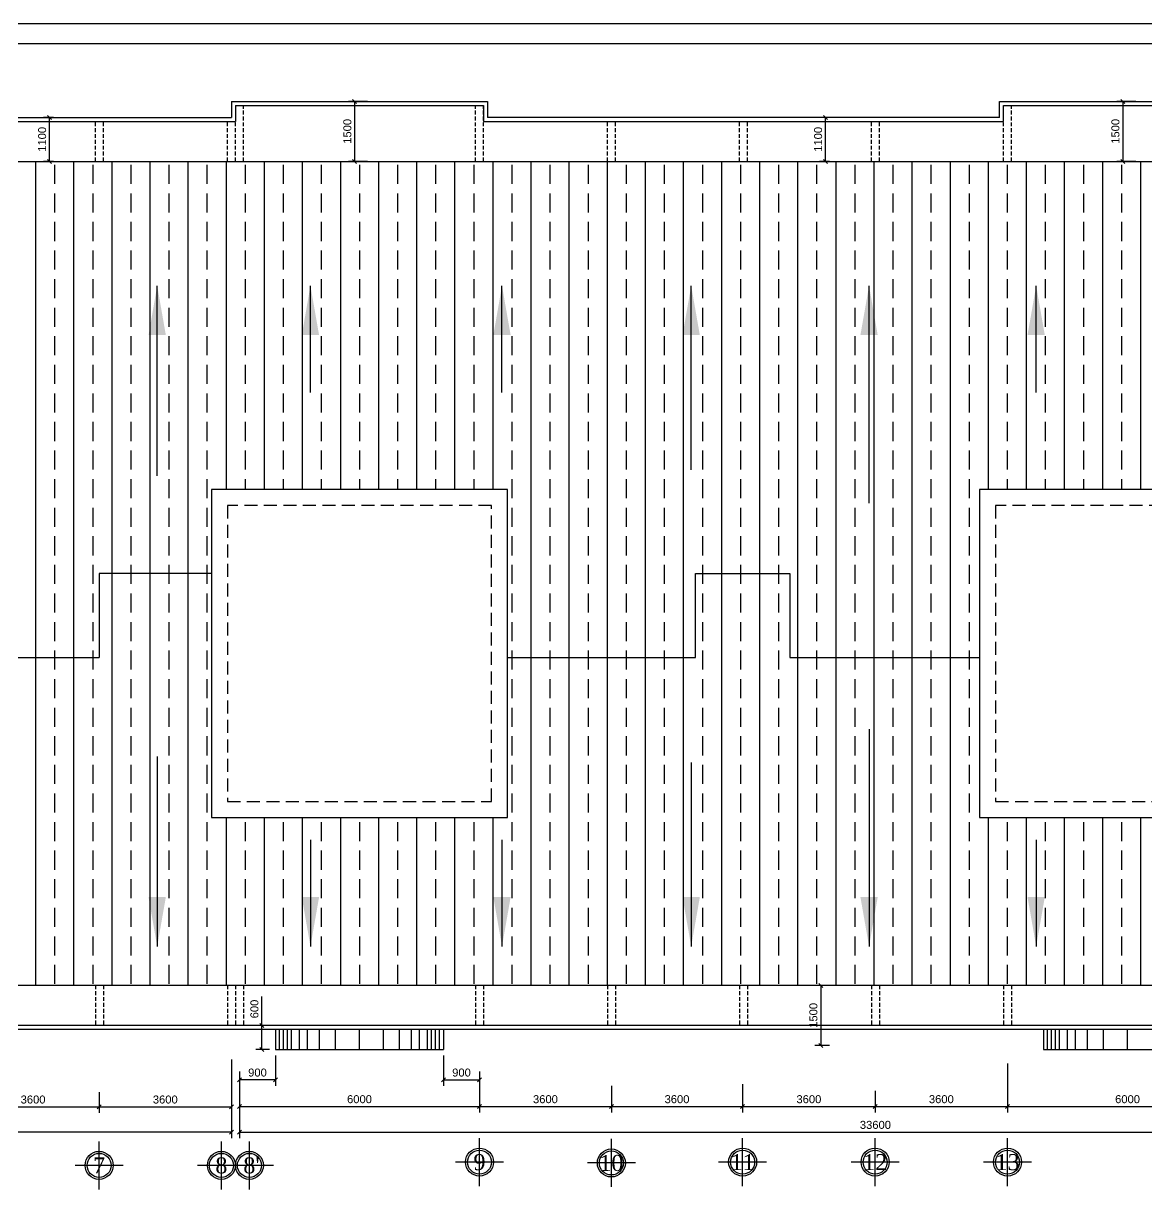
# Model space of a CAD drawing. Extents: x -100 to 171306, y -3236 to 60448.
# Drawn here: x 114296 to 142375, y 31218 to 60448 of the extents above; entities that cross this region are included whole.
import ezdxf
from ezdxf.enums import TextEntityAlignment as Align

# ---------------------------------------------------------------- set-up
doc = ezdxf.new("R2010")
doc.units = 0
doc.header["$LTSCALE"] = 1300
doc.linetypes.add('HIDDEN', pattern=[0.375, 0.25, -0.125])
doc.layers.get('0').update_dxf_attribs({"linetype": 'CONTINUOUS'})
doc.layers.get('DEFPOINTS').update_dxf_attribs({"linetype": 'CONTINUOUS'})
for name, color, linetype in [('BAO', 3, 'CONTINUOUS'), ('RANH', 2, 'CONTINUOUS'), ('TEXT', 7, 'CONTINUOUS'), ('TIM', 6, 'CONTINUOUS')]:
    doc.layers.add(name, color=color, linetype=linetype)
doc.layers.add('TUONG', color=3, linetype='CONTINUOUS', lineweight=30)
doc.styles.add('T2', font='VNI-Times.TTF')
doc.styles.add('VNI-HELVE', font='VHELVEN.TTF')
doc.dimstyles.new('DIM100S', dxfattribs={"dimscale": 0, "dimtxt": 200, "dimasz": 100, "dimexe": 150, "dimexo": 150, "dimgap": 80, "dimtad": 1, "dimdec": 0, "dimrnd": 50, "dimzin": 0, "dimdsep": 46, "dimtxsty": 'VNI-HELVE', "dimblk1": 'OBLIQUE', "dimblk2": 'OBLIQUE', "dimsah": 1, "dimcen": 0, "dimclrd": 6, "dimclre": 6, "dimclrt": 6, "dimadec": 0, "dimazin": 0, "dimtfac": 1, "dimtdec": 0, "dimtmove": 0, "dimatfit": 3, "dimfxl": 1, "dimtolj": 1, "dimtzin": 0, "dimarcsym": 0})
pattern_1 = [(90, (-5407.7, 0), (-952.5, 6e-14), []), (90, (-5883.95, 3e-14), (-952.5, 6e-14), [476.25, -238.125])]

# ---------------------------------------------------------------- blocks, each defined once
blk = doc.blocks.new('_OBLIQUE')
at = {"color": 0, "linetype": 'ByBlock'}
blk.add_line((-0.5, -0.5), (0.5, 0.5), dxfattribs=at)
blk = doc.blocks.new('*D309')
at = {"layer": 'DEFPOINTS', "color": 0, "linetype": 'Continuous', "transparency": 16777216}
for p in [(151493, 34496), (119698, 34398), (151493, 32727)]:
    blk.add_point(p, dxfattribs=at)
at = {"layer": 'TIM', "color": 6, "linetype": 'Continuous', "lineweight": -2, "transparency": 16777216}
for p, q in [((119698, 34248), (119698, 32577)), ((151493, 34346), (151493, 32577)), ((119698, 32727), (151493, 32727))]:
    blk.add_line(p, q, dxfattribs=at)
at = {"layer": 'TIM', "color": 6, "linetype": 'Continuous', "lineweight": -2, "transparency": 16777216, "xscale": 100, "yscale": 100, "zscale": 100, "rotation": 180}
blk.add_blockref('_OBLIQUE', (119698, 32727), dxfattribs=at)
at = {"layer": 'TIM', "color": 6, "linetype": 'Continuous', "lineweight": -2, "transparency": 16777216, "xscale": 100, "yscale": 100, "zscale": 100}
blk.add_blockref('_OBLIQUE', (151493, 32727), dxfattribs=at)
at = {"layer": 'TIM', "color": 6, "linetype": 'Continuous', "transparency": 16777216, "insert": (135595, 32910), "char_height": 200, "attachment_point": 5, "style": 'VNI-HELVE'}
blk.add_mtext('\\A1;33600', dxfattribs=at)
blk = doc.blocks.new('*D299')
at = {"layer": 'DEFPOINTS', "color": 0, "linetype": 'Continuous', "transparency": 16777216}
for p in [(132276, 34082), (128994, 33838), (132276, 33369)]:
    blk.add_point(p, dxfattribs=at)
at = {"layer": 'TIM', "color": 6, "linetype": 'Continuous', "lineweight": -2, "transparency": 16777216}
for p, q in [((132276, 33932), (132276, 33219)), ((128994, 33688), (128994, 33219)), ((128994, 33369), (132276, 33369))]:
    blk.add_line(p, q, dxfattribs=at)
at = {"layer": 'TIM', "color": 6, "linetype": 'Continuous', "lineweight": -2, "transparency": 16777216, "xscale": 100, "yscale": 100, "zscale": 100, "rotation": 180}
blk.add_blockref('_OBLIQUE', (128994, 33369), dxfattribs=at)
at = {"layer": 'TIM', "color": 6, "linetype": 'Continuous', "lineweight": -2, "transparency": 16777216, "xscale": 100, "yscale": 100, "zscale": 100}
blk.add_blockref('_OBLIQUE', (132276, 33369), dxfattribs=at)
at = {"layer": 'TIM', "color": 6, "linetype": 'Continuous', "transparency": 16777216, "insert": (130635, 33552), "char_height": 200, "attachment_point": 5, "style": 'VNI-HELVE'}
blk.add_mtext('\\A1;3600', dxfattribs=at)
blk = doc.blocks.new('*D308')
at = {"layer": 'DEFPOINTS', "color": 0, "linetype": 'Continuous', "transparency": 16777216}
for p in [(93502, 34688), (119498, 34699), (93502, 32731)]:
    blk.add_point(p, dxfattribs=at)
at = {"layer": 'TIM', "color": 6, "linetype": 'Continuous', "lineweight": -2, "transparency": 16777216}
for p, q in [((93502, 34538), (93502, 32581)), ((119498, 34549), (119498, 32581)), ((119498, 32731), (93502, 32731))]:
    blk.add_line(p, q, dxfattribs=at)
at = {"layer": 'TIM', "color": 6, "linetype": 'Continuous', "lineweight": -2, "transparency": 16777216, "xscale": 100, "yscale": 100, "zscale": 100, "rotation": 180}
blk.add_blockref('_OBLIQUE', (93502, 32731), dxfattribs=at)
at = {"layer": 'TIM', "color": 6, "linetype": 'Continuous', "lineweight": -2, "transparency": 16777216, "xscale": 100, "yscale": 100, "zscale": 100}
blk.add_blockref('_OBLIQUE', (119498, 32731), dxfattribs=at)
at = {"layer": 'TIM', "color": 6, "linetype": 'Continuous', "transparency": 16777216, "insert": (106500, 32914), "char_height": 200, "attachment_point": 5, "style": 'VNI-HELVE'}
blk.add_mtext('\\A1;27600', dxfattribs=at)
blk = doc.blocks.new('*D296')
at = {"layer": 'DEFPOINTS', "color": 0, "linetype": 'Continuous', "transparency": 16777216}
for p in [(119498, 34699), (116189, 33683), (119498, 33361)]:
    blk.add_point(p, dxfattribs=at)
at = {"layer": 'TIM', "color": 6, "linetype": 'Continuous', "lineweight": -2, "transparency": 16777216}
for p, q in [((119498, 34549), (119498, 33211)), ((116189, 33533), (116189, 33211)), ((116189, 33361), (119498, 33361))]:
    blk.add_line(p, q, dxfattribs=at)
at = {"layer": 'TIM', "color": 6, "linetype": 'Continuous', "lineweight": -2, "transparency": 16777216, "xscale": 100, "yscale": 100, "zscale": 100, "rotation": 180}
blk.add_blockref('_OBLIQUE', (116189, 33361), dxfattribs=at)
at = {"layer": 'TIM', "color": 6, "linetype": 'Continuous', "lineweight": -2, "transparency": 16777216, "xscale": 100, "yscale": 100, "zscale": 100}
blk.add_blockref('_OBLIQUE', (119498, 33361), dxfattribs=at)
at = {"layer": 'TIM', "color": 6, "linetype": 'Continuous', "transparency": 16777216, "insert": (117843, 33544), "char_height": 200, "attachment_point": 5, "style": 'VNI-HELVE'}
blk.add_mtext('\\A1;3600', dxfattribs=at)
blk = doc.blocks.new('*D294')
at = {"layer": 'DEFPOINTS', "color": 0, "linetype": 'Continuous', "transparency": 16777216}
for p in [(112887, 34527), (116189, 33883), (116189, 33361)]:
    blk.add_point(p, dxfattribs=at)
at = {"layer": 'TIM', "color": 6, "linetype": 'Continuous', "lineweight": -2, "transparency": 16777216}
for p, q in [((112887, 34377), (112887, 33211)), ((116189, 33733), (116189, 33211)), ((112887, 33361), (116189, 33361))]:
    blk.add_line(p, q, dxfattribs=at)
at = {"layer": 'TIM', "color": 6, "linetype": 'Continuous', "lineweight": -2, "transparency": 16777216, "xscale": 100, "yscale": 100, "zscale": 100, "rotation": 180}
blk.add_blockref('_OBLIQUE', (112887, 33361), dxfattribs=at)
at = {"layer": 'TIM', "color": 6, "linetype": 'Continuous', "lineweight": -2, "transparency": 16777216, "xscale": 100, "yscale": 100, "zscale": 100}
blk.add_blockref('_OBLIQUE', (116189, 33361), dxfattribs=at)
at = {"layer": 'TIM', "color": 6, "linetype": 'Continuous', "transparency": 16777216, "insert": (114538, 33544), "char_height": 200, "attachment_point": 5, "style": 'VNI-HELVE'}
blk.add_mtext('\\A1;3600', dxfattribs=at)
blk = doc.blocks.new('*D297')
at = {"layer": 'DEFPOINTS', "color": 0, "linetype": 'Continuous', "transparency": 16777216}
for p in [(119698, 34398), (125698, 34398), (125698, 33369)]:
    blk.add_point(p, dxfattribs=at)
at = {"layer": 'TIM', "color": 6, "linetype": 'Continuous', "lineweight": -2, "transparency": 16777216}
for p, q in [((119698, 34248), (119698, 33219)), ((125698, 34248), (125698, 33219)), ((119698, 33369), (125698, 33369))]:
    blk.add_line(p, q, dxfattribs=at)
at = {"layer": 'TIM', "color": 6, "linetype": 'Continuous', "lineweight": -2, "transparency": 16777216, "xscale": 100, "yscale": 100, "zscale": 100, "rotation": 180}
blk.add_blockref('_OBLIQUE', (119698, 33369), dxfattribs=at)
at = {"layer": 'TIM', "color": 6, "linetype": 'Continuous', "lineweight": -2, "transparency": 16777216, "xscale": 100, "yscale": 100, "zscale": 100}
blk.add_blockref('_OBLIQUE', (125698, 33369), dxfattribs=at)
at = {"layer": 'TIM', "color": 6, "linetype": 'Continuous', "transparency": 16777216, "insert": (122698, 33552), "char_height": 200, "attachment_point": 5, "style": 'VNI-HELVE'}
blk.add_mtext('\\A1;6000', dxfattribs=at)
blk = doc.blocks.new('*D295')
at = {"layer": 'DEFPOINTS', "color": 0, "linetype": 'Continuous', "transparency": 16777216}
for p in [(120255, 35398), (120598, 35398), (120598, 34799)]:
    blk.add_point(p, dxfattribs=at)
at = {"layer": 'TIM', "color": 6, "linetype": 'Continuous', "lineweight": -2, "transparency": 16777216}
for p, q in [((120255, 35398), (120255, 36119)), ((120448, 35398), (120105, 35398)), ((120255, 34799), (120255, 35398)), ((120448, 34799), (120105, 34799))]:
    blk.add_line(p, q, dxfattribs=at)
at = {"layer": 'TIM', "color": 6, "linetype": 'Continuous', "lineweight": -2, "transparency": 16777216, "xscale": 100, "yscale": 100, "zscale": 100}
for p, rotation in [((120255, 35398), 90), ((120255, 34799), 270)]:
    blk.add_blockref('_OBLIQUE', p, dxfattribs=dict(at, rotation=rotation))
at = {"layer": 'TIM', "color": 6, "linetype": 'Continuous', "transparency": 16777216, "insert": (120072, 35808), "char_height": 200, "attachment_point": 5, "rotation": 90, "style": 'VNI-HELVE'}
blk.add_mtext('\\A1;600', dxfattribs=at)
blk = doc.blocks.new('*D298')
at = {"layer": 'DEFPOINTS', "color": 0, "linetype": 'Continuous', "transparency": 16777216}
for p in [(125698, 34038), (128994, 34038), (128994, 33369)]:
    blk.add_point(p, dxfattribs=at)
at = {"layer": 'TIM', "color": 6, "linetype": 'Continuous', "lineweight": -2, "transparency": 16777216}
for p, q in [((125698, 33888), (125698, 33219)), ((128994, 33888), (128994, 33219)), ((125698, 33369), (128994, 33369))]:
    blk.add_line(p, q, dxfattribs=at)
at = {"layer": 'TIM', "color": 6, "linetype": 'Continuous', "lineweight": -2, "transparency": 16777216, "xscale": 100, "yscale": 100, "zscale": 100, "rotation": 180}
blk.add_blockref('_OBLIQUE', (125698, 33369), dxfattribs=at)
at = {"layer": 'TIM', "color": 6, "linetype": 'Continuous', "lineweight": -2, "transparency": 16777216, "xscale": 100, "yscale": 100, "zscale": 100}
blk.add_blockref('_OBLIQUE', (128994, 33369), dxfattribs=at)
at = {"layer": 'TIM', "color": 6, "linetype": 'Continuous', "transparency": 16777216, "insert": (127346, 33552), "char_height": 200, "attachment_point": 5, "style": 'VNI-HELVE'}
blk.add_mtext('\\A1;3600', dxfattribs=at)
blk = doc.blocks.new('*D317')
at = {"layer": 'DEFPOINTS', "color": 0, "linetype": 'Continuous', "transparency": 16777216}
for p in [(114948, 58099), (115198, 58099), (115198, 56999)]:
    blk.add_point(p, dxfattribs=at)
at = {"layer": 'TIM', "color": 6, "linetype": 'Continuous', "lineweight": -2, "transparency": 16777216}
for p, q in [((115048, 58099), (114798, 58099)), ((114948, 56999), (114948, 58099)), ((115048, 56999), (114798, 56999))]:
    blk.add_line(p, q, dxfattribs=at)
at = {"layer": 'TIM', "color": 6, "linetype": 'Continuous', "lineweight": -2, "transparency": 16777216, "xscale": 100, "yscale": 100, "zscale": 100}
for p, rotation in [((114948, 58099), 90), ((114948, 56999), 270)]:
    blk.add_blockref('_OBLIQUE', p, dxfattribs=dict(at, rotation=rotation))
at = {"layer": 'TIM', "color": 6, "linetype": 'Continuous', "transparency": 16777216, "insert": (114765, 57549), "char_height": 200, "attachment_point": 5, "rotation": 90, "style": 'VNI-HELVE'}
blk.add_mtext('\\A1;1100', dxfattribs=at)
blk = doc.blocks.new('*D304')
at = {"layer": 'DEFPOINTS', "color": 0, "linetype": 'Continuous', "transparency": 16777216}
for p in [(138898, 34598), (144898, 34598), (144898, 33369)]:
    blk.add_point(p, dxfattribs=at)
at = {"layer": 'TIM', "color": 6, "linetype": 'Continuous', "lineweight": -2, "transparency": 16777216}
for p, q in [((138898, 34448), (138898, 33219)), ((144898, 34448), (144898, 33219)), ((138898, 33369), (144898, 33369))]:
    blk.add_line(p, q, dxfattribs=at)
at = {"layer": 'TIM', "color": 6, "linetype": 'Continuous', "lineweight": -2, "transparency": 16777216, "xscale": 100, "yscale": 100, "zscale": 100, "rotation": 180}
blk.add_blockref('_OBLIQUE', (138898, 33369), dxfattribs=at)
at = {"layer": 'TIM', "color": 6, "linetype": 'Continuous', "lineweight": -2, "transparency": 16777216, "xscale": 100, "yscale": 100, "zscale": 100}
blk.add_blockref('_OBLIQUE', (144898, 33369), dxfattribs=at)
at = {"layer": 'TIM', "color": 6, "linetype": 'Continuous', "transparency": 16777216, "insert": (141898, 33552), "char_height": 200, "attachment_point": 5, "style": 'VNI-HELVE'}
blk.add_mtext('\\A1;6000', dxfattribs=at)
blk = doc.blocks.new('*D302')
at = {"layer": 'DEFPOINTS', "color": 0, "linetype": 'Continuous', "transparency": 16777216}
for p in [(138898, 34598), (135588, 33710), (138898, 33369)]:
    blk.add_point(p, dxfattribs=at)
at = {"layer": 'TIM', "color": 6, "linetype": 'Continuous', "lineweight": -2, "transparency": 16777216}
for p, q in [((138898, 34448), (138898, 33219)), ((135588, 33560), (135588, 33219)), ((135588, 33369), (138898, 33369))]:
    blk.add_line(p, q, dxfattribs=at)
at = {"layer": 'TIM', "color": 6, "linetype": 'Continuous', "lineweight": -2, "transparency": 16777216, "xscale": 100, "yscale": 100, "zscale": 100, "rotation": 180}
blk.add_blockref('_OBLIQUE', (135588, 33369), dxfattribs=at)
at = {"layer": 'TIM', "color": 6, "linetype": 'Continuous', "lineweight": -2, "transparency": 16777216, "xscale": 100, "yscale": 100, "zscale": 100}
blk.add_blockref('_OBLIQUE', (138898, 33369), dxfattribs=at)
at = {"layer": 'TIM', "color": 6, "linetype": 'Continuous', "transparency": 16777216, "insert": (137243, 33552), "char_height": 200, "attachment_point": 5, "style": 'VNI-HELVE'}
blk.add_mtext('\\A1;3600', dxfattribs=at)
blk = doc.blocks.new('*D301')
at = {"layer": 'DEFPOINTS', "color": 0, "linetype": 'Continuous', "transparency": 16777216}
for p in [(134598, 36399), (134228, 34899), (134598, 34899)]:
    blk.add_point(p, dxfattribs=at)
at = {"layer": 'TIM', "color": 6, "linetype": 'Continuous', "lineweight": -2, "transparency": 16777216}
for p, q in [((134448, 36399), (134078, 36399)), ((134228, 36399), (134228, 34899)), ((134448, 34899), (134078, 34899))]:
    blk.add_line(p, q, dxfattribs=at)
at = {"layer": 'TIM', "color": 6, "linetype": 'Continuous', "lineweight": -2, "transparency": 16777216, "xscale": 100, "yscale": 100, "zscale": 100}
for p, rotation in [((134228, 36399), 90), ((134228, 34899), 270)]:
    blk.add_blockref('_OBLIQUE', p, dxfattribs=dict(at, rotation=rotation))
at = {"layer": 'TIM', "color": 6, "linetype": 'Continuous', "transparency": 16777216, "insert": (134045, 35649), "char_height": 200, "attachment_point": 5, "rotation": 90, "style": 'VNI-HELVE'}
blk.add_mtext('\\A1;1500', dxfattribs=at)
blk = doc.blocks.new('*D300')
at = {"layer": 'DEFPOINTS', "color": 0, "linetype": 'Continuous', "transparency": 16777216}
for p in [(135588, 33910), (132276, 33882), (135588, 33369)]:
    blk.add_point(p, dxfattribs=at)
at = {"layer": 'TIM', "color": 6, "linetype": 'Continuous', "lineweight": -2, "transparency": 16777216}
for p, q in [((132276, 33732), (132276, 33219)), ((135588, 33760), (135588, 33219)), ((132276, 33369), (135588, 33369))]:
    blk.add_line(p, q, dxfattribs=at)
at = {"layer": 'TIM', "color": 6, "linetype": 'Continuous', "lineweight": -2, "transparency": 16777216, "xscale": 100, "yscale": 100, "zscale": 100, "rotation": 180}
blk.add_blockref('_OBLIQUE', (132276, 33369), dxfattribs=at)
at = {"layer": 'TIM', "color": 6, "linetype": 'Continuous', "lineweight": -2, "transparency": 16777216, "xscale": 100, "yscale": 100, "zscale": 100}
blk.add_blockref('_OBLIQUE', (135588, 33369), dxfattribs=at)
at = {"layer": 'TIM', "color": 6, "linetype": 'Continuous', "transparency": 16777216, "insert": (133932, 33552), "char_height": 200, "attachment_point": 5, "style": 'VNI-HELVE'}
blk.add_mtext('\\A1;3600', dxfattribs=at)
blk = doc.blocks.new('*D318')
at = {"layer": 'DEFPOINTS', "color": 0, "linetype": 'Continuous', "transparency": 16777216}
for p in [(134346, 58099), (134598, 58099), (134598, 56999)]:
    blk.add_point(p, dxfattribs=at)
at = {"layer": 'TIM', "color": 6, "linetype": 'Continuous', "lineweight": -2, "transparency": 16777216}
for p, q in [((134448, 58099), (134196, 58099)), ((134346, 56999), (134346, 58099)), ((134448, 56999), (134196, 56999))]:
    blk.add_line(p, q, dxfattribs=at)
at = {"layer": 'TIM', "color": 6, "linetype": 'Continuous', "lineweight": -2, "transparency": 16777216, "xscale": 100, "yscale": 100, "zscale": 100}
for p, rotation in [((134346, 58099), 90), ((134346, 56999), 270)]:
    blk.add_blockref('_OBLIQUE', p, dxfattribs=dict(at, rotation=rotation))
at = {"layer": 'TIM', "color": 6, "linetype": 'Continuous', "transparency": 16777216, "insert": (134163, 57549), "char_height": 200, "attachment_point": 5, "rotation": 90, "style": 'VNI-HELVE'}
blk.add_mtext('\\A1;1100', dxfattribs=at)
blk = doc.blocks.new('*D320')
at = {"layer": 'BAO', "color": 6, "linetype": 'Continuous', "lineweight": -2, "transparency": 16777216}
for p, q in [((124798, 34649), (124798, 33885)), ((125698, 34248), (125698, 33885)), ((124798, 34035), (125698, 34035))]:
    blk.add_line(p, q, dxfattribs=at)
at = {"layer": 'DEFPOINTS', "color": 0, "linetype": 'Continuous', "transparency": 16777216}
for p in [(124798, 34799), (125698, 34398), (125698, 34035)]:
    blk.add_point(p, dxfattribs=at)
at = {"layer": 'BAO', "color": 6, "linetype": 'Continuous', "lineweight": -2, "transparency": 16777216, "xscale": 100, "yscale": 100, "zscale": 100, "rotation": 180}
blk.add_blockref('_OBLIQUE', (124798, 34035), dxfattribs=at)
at = {"layer": 'BAO', "color": 6, "linetype": 'Continuous', "lineweight": -2, "transparency": 16777216, "xscale": 100, "yscale": 100, "zscale": 100}
blk.add_blockref('_OBLIQUE', (125698, 34035), dxfattribs=at)
at = {"layer": 'BAO', "color": 6, "linetype": 'Continuous', "transparency": 16777216, "insert": (125248, 34218), "char_height": 200, "attachment_point": 5, "style": 'VNI-HELVE'}
blk.add_mtext('\\A1;900', dxfattribs=at)
blk = doc.blocks.new('_ARCHTICK')
at = {"color": 0, "linetype": 'ByBlock', "const_width": 0.15}
blk.add_lwpolyline([(-0.5, -0.5), (0.5, 0.5)], dxfattribs=at)
blk = doc.blocks.new('*D321')
at = {"layer": 'BAO', "color": 6, "linetype": 'Continuous', "lineweight": -2, "transparency": 16777216}
for p, q in [((120598, 34649), (120598, 33885)), ((119698, 34098), (119698, 33885)), ((120598, 34035), (119698, 34035))]:
    blk.add_line(p, q, dxfattribs=at)
at = {"layer": 'DEFPOINTS', "color": 0, "linetype": 'Continuous', "transparency": 16777216}
for p in [(120598, 34799), (119698, 34248), (119698, 34035)]:
    blk.add_point(p, dxfattribs=at)
at = {"layer": 'BAO', "color": 6, "linetype": 'Continuous', "lineweight": -2, "transparency": 16777216, "xscale": 100, "yscale": 100, "zscale": 100, "rotation": 180}
blk.add_blockref('_OBLIQUE', (119698, 34035), dxfattribs=at)
at = {"layer": 'BAO', "color": 6, "linetype": 'Continuous', "lineweight": -2, "transparency": 16777216, "xscale": 100, "yscale": 100, "zscale": 100}
blk.add_blockref('_OBLIQUE', (120598, 34035), dxfattribs=at)
at = {"layer": 'BAO', "color": 6, "linetype": 'Continuous', "transparency": 16777216, "insert": (120148, 34218), "char_height": 200, "attachment_point": 5, "style": 'VNI-HELVE'}
blk.add_mtext('\\A1;900', dxfattribs=at)
blk = doc.blocks.new('*D325')
at = {"layer": 'BAO', "color": 6, "linetype": 'Continuous', "lineweight": -2, "transparency": 16777216}
for p, q in [((122901, 58499), (122427, 58499)), ((122577, 58499), (122577, 56999)), ((122901, 56999), (122427, 56999))]:
    blk.add_line(p, q, dxfattribs=at)
at = {"layer": 'DEFPOINTS', "color": 0, "linetype": 'Continuous', "transparency": 16777216}
for p in [(123051, 58499), (122577, 56999), (123051, 56999)]:
    blk.add_point(p, dxfattribs=at)
at = {"layer": 'BAO', "color": 6, "linetype": 'Continuous', "lineweight": -2, "transparency": 16777216, "xscale": 100, "yscale": 100, "zscale": 100}
for p, rotation in [((122577, 58499), 90), ((122577, 56999), 270)]:
    blk.add_blockref('_OBLIQUE', p, dxfattribs=dict(at, rotation=rotation))
at = {"layer": 'BAO', "color": 6, "linetype": 'Continuous', "transparency": 16777216, "insert": (122395, 57749), "char_height": 200, "attachment_point": 5, "rotation": 90, "style": 'VNI-HELVE'}
blk.add_mtext('\\A1;1500', dxfattribs=at)
blk = doc.blocks.new('*D326')
at = {"layer": 'BAO', "color": 6, "linetype": 'Continuous', "lineweight": -2, "transparency": 16777216}
for p, q in [((142101, 58499), (141627, 58499)), ((141777, 58499), (141777, 56999)), ((142101, 56999), (141627, 56999))]:
    blk.add_line(p, q, dxfattribs=at)
at = {"layer": 'DEFPOINTS', "color": 0, "linetype": 'Continuous', "transparency": 16777216}
for p in [(142251, 58499), (141777, 56999), (142251, 56999)]:
    blk.add_point(p, dxfattribs=at)
at = {"layer": 'BAO', "color": 6, "linetype": 'Continuous', "lineweight": -2, "transparency": 16777216, "xscale": 100, "yscale": 100, "zscale": 100}
for p, rotation in [((141777, 58499), 90), ((141777, 56999), 270)]:
    blk.add_blockref('_OBLIQUE', p, dxfattribs=dict(at, rotation=rotation))
at = {"layer": 'BAO', "color": 6, "linetype": 'Continuous', "transparency": 16777216, "insert": (141595, 57749), "char_height": 200, "attachment_point": 5, "rotation": 90, "style": 'VNI-HELVE'}
blk.add_mtext('\\A1;1500', dxfattribs=at)

msp = doc.modelspace()

# ---------------------------------------------------------------- hatches: boundary and pattern name
at = {"layer": 'BAO', "linetype": 'Continuous'}
h = msp.add_hatch(dxfattribs=at)
h.set_pattern_fill('BRASS', color=5, scale=150, angle=90, style=0)
h.set_pattern_definition(pattern_1)
h.paths.add_polyline_path([(151598, 56998.6), (93398, 56998.6), (93398, 46698.6), (99598, 46698.6), (99598, 48798.6), (106998, 48798.6), (106998, 44598.6), (116188.6, 44598.6), (116188.6, 46698.6), (118998, 46698.6), (118998, 48798.8), (126398, 48798.8), (126398, 44598.6), (131098, 44598.6), (131098, 46698.6), (133454.2, 46698.6), (133454.2, 44598.6), (138198, 44598.6), (138198, 48798.6), (145598, 48798.6), (145598, 46698.6), (151598, 46698.6)])
h = msp.add_hatch(dxfattribs=at)
h.set_pattern_fill('BRASS', color=4, scale=150, angle=90, style=0)
h.set_pattern_definition(pattern_1)
h.paths.add_polyline_path([(151598, 36398.6), (151598, 46698.6), (145598, 46698.6), (145598, 40598.6), (138198, 40598.6), (138198, 44598.6), (133454.2, 44598.6), (133454.2, 46698.6), (131098, 46698.6), (131098, 44598.6), (126398, 44598.6), (126398, 40598.8), (118998, 40598.8), (118998, 46698.6), (116188.6, 46698.6), (116188.6, 44598.6), (106998, 44598.6), (106998, 40598.6), (99598, 40598.6), (99598, 46698.6), (93398, 46698.6), (93398, 36798), (93598, 36798), (93598, 36398.6)])
h.paths.add_polyline_path([(149894.9, 37351.6), (150601, 37351.6), (150601, 37046.1), (149894.9, 37046.1)], flags=24)
h.paths.add_polyline_path([(150892.6, 37351.6), (151453.3, 37351.6), (151453.3, 37046.1), (150892.6, 37046.1)], flags=24)

# ---------------------------------------------------------------- linework, layer by layer
for p, q in [((119498, 58498.3), (119498, 58098.6)), ((119498, 58498.3), (125898.2, 58498.3)), ((125898.2, 58498.3), (125898.2, 58098.6)), ((119598, 58398.3), (119598, 57998.6)), ((119598, 58398.3), (125798.2, 58398.3)), ((125798.2, 58398.3), (125798.2, 57998.6)), ((138798, 58398.6), (144998, 58398.6)), ((117641, 49137.5), (117641, 53887.7)), ((121471.8, 51220.7), (121471.8, 53887.7)), ((126260.3, 51220.7), (126260.3, 53887.7)), ((130989.9, 49290.4), (130989.9, 53887.7)), ((135436.3, 48456.2), (135436.3, 53887.7)), ((139613.6, 51220.7), (139613.6, 53887.7)), ((106998, 44598.6), (116188.6, 44598.6)), ((126398, 44598.6), (131098, 44598.6)), ((133454.2, 44598.6), (138198, 44598.6)), ((135436.3, 42804.9), (135436.3, 37373.4)), ((117641, 42123.6), (117641, 37373.4)), ((130989.9, 41970.7), (130989.9, 37373.4)), ((121471.8, 40040.4), (121471.8, 37373.4)), ((126260.3, 40040.4), (126260.3, 37373.4)), ((139613.6, 40040.4), (139613.6, 37373.4)), ((124798, 35298.6), (120598, 35298.1)), ((120698, 34798.6), (120698, 35298.4)), ((120798, 34798.6), (120798, 35298.4)), ((120898, 34798.6), (120898, 35298.4)), ((120998, 34798.6), (120998, 35298.4)), ((121198, 34798.6), (121198, 35298.4)), ((121398, 34798.6), (121398, 35298.4)), ((121698, 34798.6), (121698, 35298.4)), ((122098, 34798.6), (122098, 35298.4)), ((122698, 34798.6), (122698, 35298.4)), ((123298, 34798.6), (123298, 35298.4)), ((123698, 34798.6), (123698, 35298.4)), ((123998, 34798.6), (123998, 35298.4)), ((124198, 34798.6), (124198, 35298.4)), ((124398, 34798.6), (124398, 35298.4)), ((124498, 34798.6), (124498, 35298.4)), ((124598, 34798.6), (124598, 35298.4)), ((124698, 34798.6), (124698, 35298.4)), ((143998, 35298.1), (139798, 35298.1)), ((139898, 34798.6), (139898, 35298.4)), ((139998, 34798.6), (139998, 35298.4)), ((140098, 34798.6), (140098, 35298.4)), ((140198, 34798.6), (140198, 35298.4)), ((140398, 34798.6), (140398, 35298.4)), ((140598, 34798.6), (140598, 35298.4)), ((140898, 34798.6), (140898, 35298.4)), ((141298, 34798.6), (141298, 35298.4)), ((141898, 34798.6), (141898, 35298.4)), ((120598, 34798.6), (124798, 34798.6)), ((139798, 34798.6), (143998, 34798.6))]:
    msp.add_line(p, q, dxfattribs=at)
at = {"layer": 'BAO', "color": 3, "linetype": 'Continuous'}
for p, q in [((125798.2, 58098.6), (125798, 58098.6)), ((138698, 58098.6), (125898.2, 58098.6)), ((116188.6, 31298.7), (116188.6, 32498.7)), ((119245.6, 31298.7), (119245.6, 32498.7)), ((119945.6, 31298.7), (119945.6, 32498.7)), ((125698, 31380.8), (125698, 32580.8)), ((128993.6, 31358.9), (128993.6, 32558.9)), ((132276.1, 31380.8), (132276.1, 32580.8)), ((135588.3, 31380.8), (135588.3, 32580.8)), ((138898, 31380.8), (138898, 32580.8)), ((116788.6, 31898.7), (115588.6, 31898.7)), ((119845.6, 31898.7), (118645.6, 31898.7)), ((120545.6, 31898.7), (119345.6, 31898.7)), ((126298, 31980.8), (125098, 31980.8)), ((129593.6, 31958.9), (128393.6, 31958.9)), ((132876.1, 31980.8), (131676.1, 31980.8)), ((136188.3, 31980.8), (134988.3, 31980.8)), ((139498, 31980.8), (138298, 31980.8))]:
    msp.add_line(p, q, dxfattribs=at)
at = {"layer": 'BAO', "linetype": 'Continuous'}
for points in [[(138698, 58098.6), (138698, 58498.6), (145098, 58498.6), (145098, 58098.6), (145098, 58098.6), (145098, 58098.6)], [(118998, 46698.6), (116188.6, 46698.6), (116188.6, 44598.6)], [(126398, 44598.6), (131098, 44598.6), (131098, 46698.6), (133454.2, 46698.6), (133454.2, 44598.6), (138198, 44598.6)], [(152198, 35398.6), (92798, 35398.6)], [(152298, 35298.6), (92698, 35298.6)]]:
    msp.add_lwpolyline(points, dxfattribs=at)
for points in [[(151598, 36398.6), (93398, 36398.6), (93398, 56998.6), (151598, 56998.6)], [(126398, 48798.8), (118998, 48798.8), (118998, 40598.8), (126398, 40598.8)], [(145598, 48798.6), (138198, 48798.6), (138198, 40598.6), (145598, 40598.6)]]:
    msp.add_lwpolyline(points, close=True, dxfattribs=at)
at = {"layer": 'BAO', "color": 3, "linetype": 'Continuous'}
for centre, radius in [((116188.6, 31898.7), 350), ((116188.6, 31898.7), 300), ((119245.6, 31898.7), 350), ((119245.6, 31898.7), 300), ((119945.6, 31898.7), 350), ((119945.6, 31898.7), 300), ((125698, 31980.8), 350), ((125698, 31980.8), 300), ((128993.6, 31958.9), 350), ((128993.6, 31958.9), 300), ((132276.1, 31980.8), 350), ((132276.1, 31980.8), 300), ((135588.3, 31980.8), 350), ((135588.3, 31980.8), 300), ((138898, 31980.8), 350), ((138898, 31980.8), 300)]:
    msp.add_circle(centre, radius, dxfattribs=at)
at = {"layer": 'BAO', "linetype": 'Continuous'}
for points in [[(117641, 53887.7), (117641, 53887.7), (117857.1, 52654.9), (117424.9, 52654.9)], [(121471.8, 53887.7), (121471.8, 53887.7), (121687.9, 52654.9), (121255.7, 52654.9)], [(126260.3, 53887.7), (126260.3, 53887.7), (126476.4, 52654.9), (126044.2, 52654.9)], [(130989.9, 53887.7), (130989.9, 53887.7), (131206, 52654.9), (130773.8, 52654.9)], [(135436.3, 53887.7), (135436.3, 53887.7), (135652.4, 52654.9), (135220.3, 52654.9)], [(139613.6, 53887.7), (139613.6, 53887.7), (139829.7, 52654.9), (139397.5, 52654.9)], [(117641, 37373.4), (117641, 37373.4), (117857.1, 38606.2), (117424.9, 38606.2)], [(121471.8, 37373.4), (121471.8, 37373.4), (121687.9, 38606.2), (121255.7, 38606.2)], [(126260.3, 37373.4), (126260.3, 37373.4), (126476.4, 38606.2), (126044.2, 38606.2)], [(130989.9, 37373.4), (130989.9, 37373.4), (131206, 38606.2), (130773.8, 38606.2)], [(135436.3, 37373.4), (135436.3, 37373.4), (135652.4, 38606.2), (135220.3, 38606.2)], [(139613.6, 37373.4), (139613.6, 37373.4), (139829.7, 38606.2), (139397.5, 38606.2)]]:
    msp.add_trace(points, dxfattribs=at)
at = {"layer": 'RANH', "color": 2, "linetype": 'HIDDEN', "ltscale": 0.3}
for p, q in [((119797.8, 56998.6), (119797.8, 58398.3)), ((125598, 56998.6), (125598, 58398.3)), ((125798, 56998.6), (125798, 58398.3)), ((138798, 56998.6), (138798, 58398.6)), ((138998, 56998.6), (138998, 58398.6)), ((116098, 56998.6), (116098, 57998.6)), ((116298, 56998.6), (116298, 57998.6)), ((119397.8, 56998.6), (119397.8, 57998.6)), ((119597.8, 56998.6), (119597.8, 57998.6)), ((128898, 56998.6), (128898, 57998.6)), ((129098, 56998.6), (129098, 57998.6)), ((132198, 56998.6), (132198, 57998.6)), ((132398, 56998.6), (132398, 57998.6)), ((135498, 56998.6), (135498, 57998.6)), ((135698, 56998.6), (135698, 57998.6)), ((116098, 36398.6), (116098, 35398.6)), ((116298, 36398.6), (116298, 35398.6)), ((119397.8, 36398.6), (119397.8, 35398.6)), ((119597.8, 36398.6), (119597.8, 35398.6)), ((119797.8, 36398.6), (119797.8, 35398.6)), ((125598, 36398.6), (125598, 35398.6)), ((125798, 36398.6), (125798, 35398.6)), ((128898, 36398.6), (128898, 35398.6)), ((129098, 36398.6), (129098, 35398.6)), ((132198, 36398.6), (132198, 35398.6)), ((132398, 36398.6), (132398, 35398.6)), ((135498, 36398.6), (135498, 35398.6)), ((135698, 36398.6), (135698, 35398.6)), ((138798, 36398.6), (138798, 35398.6)), ((138998, 36398.6), (138998, 35398.6))]:
    msp.add_line(p, q, dxfattribs=at)
at = {"layer": 'RANH', "color": 2, "linetype": 'HIDDEN'}
for points in [[(125998, 48398.8), (119398, 48398.8), (119398, 40998.8), (125998, 40998.8)], [(145198, 48398.6), (138598, 48398.6), (138598, 40998.6), (145198, 40998.6)]]:
    msp.add_lwpolyline(points, close=True, dxfattribs=at)
at = {"layer": 'TUONG', "color": 3}
for p, q in [((138798, 57998.6), (138798, 58398.6)), ((106498, 58098.6), (119498, 58098.6)), ((120598, 35298.1), (120598, 34798.6)), ((124798, 35298.6), (124798, 34798.6)), ((139798, 35298.6), (139798, 34798.6)), ((124798, 34798.6), (124798, 34798.6)), ((124798, 34798.6), (124798, 34798.6))]:
    msp.add_line(p, q, dxfattribs=at)
at = {"layer": 'TUONG', "color": 3, "linetype": 'Continuous'}
for p, q in [((106398, 57998.6), (119598, 57998.6)), ((125798.2, 57998.6), (138798, 57998.6))]:
    msp.add_line(p, q, dxfattribs=at)
for points in [[(87205.8, 1047.8), (87205.8, 60447.8), (171305.8, 60447.8), (171305.8, 1047.8), (87205.8, 1047.8)], [(87705.8, 1547.8), (87705.8, 59947.8), (170805.8, 59947.8), (170805.8, 1547.8)]]:
    msp.add_lwpolyline(points, close=True, dxfattribs=at)

# ---------------------------------------------------------------- texts
at = {"layer": 'TEXT', "style": 'T2'}
for tag, p in [('9', (125698, 31980.8)), ('10', (128993.6, 31958.9)), ('11', (132276.1, 31980.8)), ('12', (135588.3, 31980.8)), ('13', (138898, 31980.8)), ('7', (116188.6, 31898.7)), ('8', (119245.6, 31898.7)), ("8'", (119998.8, 31898.7))]:
    msp.add_attdef(tag, text='', height=400, dxfattribs=at).set_placement(p, align=Align.MIDDLE_CENTER)

# ---------------------------------------------------------------- dimensions: what is measured, and where the dimension line sits
at = {"layer": 'BAO', "linetype": 'Continuous'}
for base, p1, p2, picture, middle in [((122577.3, 56998.6), (123051.2, 58498.6), (123051.2, 56998.6), '*D325', (122394.5, 57748.6)), ((141777.3, 56998.6), (142251.2, 58498.6), (142251.2, 56998.6), '*D326', (141594.5, 57748.6))]:
    dim = msp.add_linear_dim(base=base, p1=p1, p2=p2, angle=90, dimstyle='DIM100S', override={"dimscale": 1, "dimblk": 'ARCHTICK'}, dxfattribs=at)
    dim.commit()
    dim.dimension.update_dxf_attribs({"geometry": picture, "text_midpoint": middle})
for base, p1, p2, picture, middle in [((119698, 34035.1), (120598, 34798.6), (119698, 34248.1), '*D321', (120148, 34217.9)), ((125698, 34035.1), (124798, 34798.6), (125698, 34398.1), '*D320', (125248, 34217.9))]:
    dim = msp.add_linear_dim(base=base, p1=p1, p2=p2, dimstyle='DIM100S', override={"dimscale": 1, "dimblk": 'ARCHTICK'}, dxfattribs=at)
    dim.commit()
    dim.dimension.update_dxf_attribs({"geometry": picture, "text_midpoint": middle})
at = {"layer": 'TIM', "color": 6, "linetype": 'Continuous'}
for base, p1, p2, picture, middle in [((114947.7, 58098.6), (115198, 56998.6), (115198, 58098.6), '*D317', (114764.9, 57548.6)), ((134227.8, 34898.6), (134598, 36398.6), (134598, 34898.6), '*D301', (134045.1, 35648.6)), ((120254.7553, 35398.1298), (120597.9574, 34798.5995), (120597.9574, 35398.1298), '*D295', (120071.9698, 35808.4919))]:
    dim = msp.add_linear_dim(base=base, p1=p1, p2=p2, angle=90, dimstyle='DIM100S', override={"dimscale": 1}, dxfattribs=at)
    dim.commit()
    dim.dimension.update_dxf_attribs({"geometry": picture, "text_midpoint": middle})
dim = msp.add_linear_dim(base=(134346, 58098.6), p1=(134598, 56998.6), p2=(134598, 58098.6), angle=90, text='1100', dimstyle='DIM100S', override={"dimscale": 1}, dxfattribs=at)
dim.commit()
dim.dimension.update_dxf_attribs({"geometry": '*D318', "text_midpoint": (134163.2, 57548.6)})
for base, p1, p2, text, picture, middle in [((93501.6, 32730.8), (119497.7, 34698.6), (93501.6, 34688.2), '27600', '*D308', (106499.6, 32913.6)), ((116188.6, 33361.4), (112887.5, 34527), (116188.6, 33883.3), '3600', '*D294', (114538, 33544.2)), ((119497.7, 33361.4), (116188.6, 33683.3), (119497.7, 34698.6), '3600', '*D296', (117843.1, 33544.2)), ((151492.7, 32727.1), (119698, 34398.1), (151492.7, 34495.6), '33600', '*D309', (135595.3, 32909.9)), ((138898, 33368.8), (135588.3, 33710), (138898, 34598.1), '3600', '*D302', (137243.2, 33551.6)), ((128993.6, 33368.8), (125698, 34038.3), (128993.6, 34038.3), '3600', '*D298', (127345.8, 33551.6)), ((132276.1, 33368.8), (128993.6, 33838.3), (132276.1, 34081.8), '3600', '*D299', (130634.9, 33551.6)), ((135588.3, 33368.8), (132276.1, 33881.8), (135588.3, 33910), '3600', '*D300', (133932.2, 33551.6))]:
    dim = msp.add_linear_dim(base=base, p1=p1, p2=p2, text=text, dimstyle='DIM100S', override={"dimscale": 1}, dxfattribs=at)
    dim.commit()
    dim.dimension.update_dxf_attribs({"geometry": picture, "text_midpoint": middle})
for base, p1, p2, picture, middle in [((144898, 33368.8), (138898, 34598.1), (144898, 34598.1), '*D304', (141898, 33551.6)), ((125698, 33368.8), (119698, 34398.1), (125698, 34398.1), '*D297', (122698, 33551.6))]:
    dim = msp.add_linear_dim(base=base, p1=p1, p2=p2, dimstyle='DIM100S', override={"dimscale": 1}, dxfattribs=at)
    dim.commit()
    dim.dimension.update_dxf_attribs({"geometry": picture, "text_midpoint": middle})

doc.saveas('drawing.dxf')
